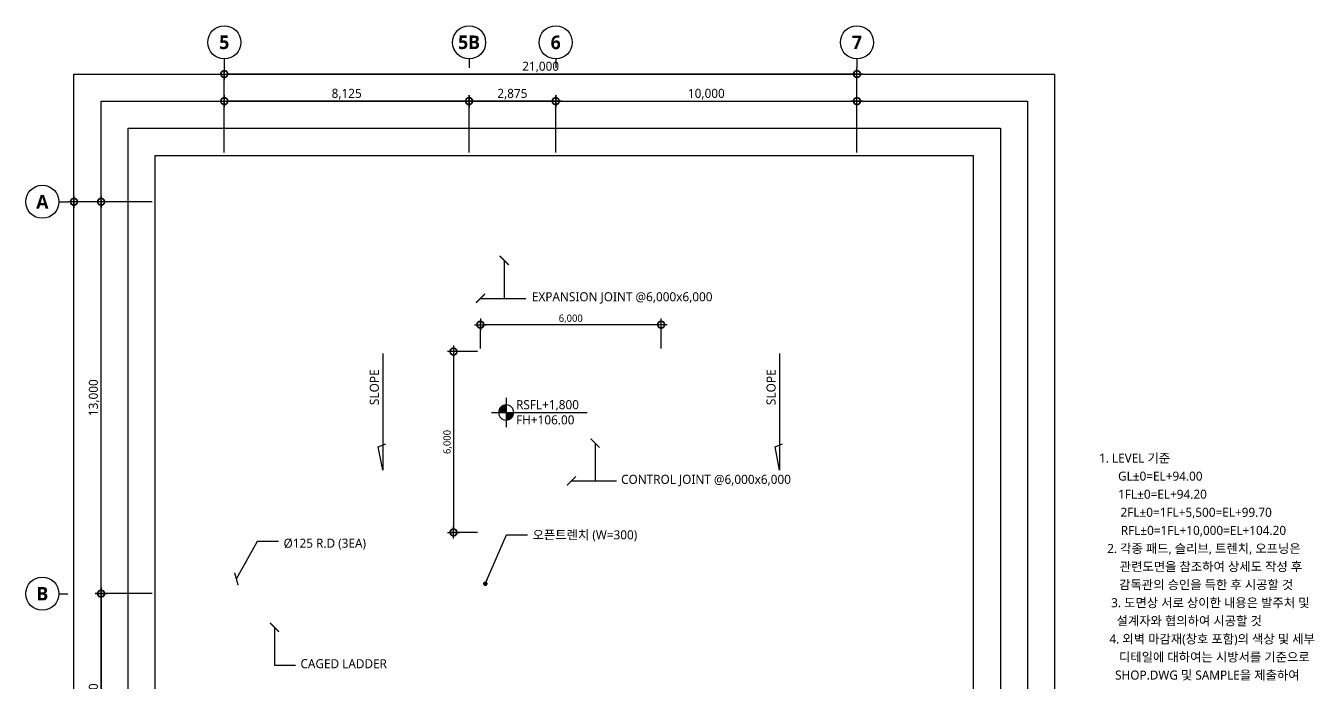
# Model space of a CAD drawing. Header units: millimetres. Extents: x 6046 to 249480, y 2179 to 57100.
# Drawn here: x 206500 to 249268, y 35323 to 57100 of the extents above; entities that cross this region are included whole.
import ezdxf
from ezdxf.enums import TextEntityAlignment as Align

# ---------------------------------------------------------------- set-up
doc = ezdxf.new("R2010")
doc.units = ezdxf.units.MM
doc.header["$LTSCALE"] = 100
doc.layers.get('DEFPOINTS').update_dxf_attribs({"color": 137})
for name, color, linetype in [('3TXT', 3, 'Continuous'), ('DIM', 7, 'Continuous'), ('DIM1', 7, 'Continuous'), ('SYM', 6, 'Continuous'), ('SYM-BUB', 3, 'Continuous'), ('SYM-LEAD', 6, 'Continuous'), ('SYM-LEVEL', 7, 'Continuous'), ('TEXT', 3, 'Continuous')]:
    doc.layers.add(name, color=color, linetype=linetype)
doc.layers.add('TEMP', color=171, linetype='Continuous', plot=False)
doc.styles.add('스타일1', font='malgun.ttf')
doc.styles.add('스타일2', font='malgunbd.ttf')
doc.dimstyles.new('DIM-QD 1', dxfattribs={"dimtxt": 3, "dimasz": 1.5, "dimexe": 1, "dimexo": 0, "dimgap": 1, "dimtad": 1, "dimdec": 3, "dimdsep": 46, "dimlunit": 6, "dimtxsty": '스타일1', "dimblk1": 'ARCHTICK', "dimblk2": 'ARCHTICK', "dimsah": 1, "dimcen": 0, "dimclrd": 256, "dimclre": 256, "dimclrt": 3, "dimazin": 2, "dimtfac": 1, "dimtdec": 3, "dimtix": 1, "dimtmove": 2, "dimatfit": 3, "dimldrblk": 'ARCHTICK', "dimfxl": 1, "dimtolj": 1, "dimtzin": 0, "dimarcsym": 0})
doc.dimstyles.new('GAUN-100', dxfattribs={"dimscale": 100, "dimtxt": 3, "dimasz": 1, "dimexe": 1, "dimexo": 1, "dimgap": 0.5, "dimtad": 1, "dimdec": 0, "dimzin": 1, "dimdsep": 46, "dimlunit": 6, "dimtxsty": '스타일1', "dimblk": 'GAUN-DOT', "dimcen": -2, "dimdle": 2, "dimclrd": 256, "dimclre": 256, "dimclrt": 3, "dimadec": 0, "dimazin": 0, "dimtfac": 1, "dimtdec": 0, "dimtix": 1, "dimtmove": 2, "dimatfit": 3, "dimldrblk": 'DOTSMALL', "dimfxl": 1, "dimtolj": 1, "dimtzin": 1, "dimarcsym": 0})
doc.dimstyles.new('GAUN-100-I', dxfattribs={"dimscale": 100, "dimtxt": 2.4, "dimasz": 1, "dimexe": 1, "dimexo": 1, "dimgap": 0.5, "dimtad": 1, "dimdec": 0, "dimzin": 1, "dimdsep": 46, "dimlunit": 6, "dimtxsty": '스타일1', "dimblk": 'GAUN-DOT', "dimcen": -2, "dimdle": 2, "dimclrd": 256, "dimclre": 256, "dimclrt": 4, "dimadec": 0, "dimazin": 0, "dimtfac": 1, "dimtdec": 0, "dimtix": 1, "dimtmove": 2, "dimatfit": 3, "dimldrblk": 'DOTSMALL', "dimfxl": 1, "dimtolj": 1, "dimtzin": 1, "dimarcsym": 0})

# ---------------------------------------------------------------- blocks, each defined once
blk = doc.blocks.new('NEW_BUB')
at = {"layer": 'SYM-BUB', "color": 6}
blk.add_line((0, 3), (0, 0), dxfattribs=at)
blk.add_circle((0, 8.5), 5.5, dxfattribs=at)
at = {"layer": 'SYM-BUB', "color": 3, "style": '스타일2'}
blk.add_attdef('X', text='', height=4.5, dxfattribs=at).set_placement((0, 8.5), align=Align.MIDDLE)
blk = doc.blocks.new('GAUN-DOT')
at = {"linetype": 'ByBlock'}
for p, q in [((2, 0), (-2, 0)), ((0, -2), (0, 2))]:
    blk.add_line(p, q, dxfattribs=at)
at = {"const_width": 2.25}
blk.add_lwpolyline([(0, 0.28125, 1), (0, -0.28125, 1)], format="xyb", close=True, dxfattribs=at)
blk = doc.blocks.new('*D42')
at = {"layer": 'DEFPOINTS', "color": 0, "transparency": 16777216}
for p in [(213090, 55500), (213090, 52800), (234090, 52800)]:
    blk.add_point(p, dxfattribs=at)
at = {"layer": 'DIM', "lineweight": -2, "transparency": 16777216}
for p, q in [((213090, 52900), (213090, 55600)), ((234090, 52900), (234090, 55600)), ((233990, 55500), (213190, 55500))]:
    blk.add_line(p, q, dxfattribs=at)
at = {"layer": 'DIM', "lineweight": -2, "transparency": 16777216, "xscale": 100, "yscale": 100, "zscale": 100, "rotation": 180}
blk.add_blockref('GAUN-DOT', (213090, 55500), dxfattribs=at)
at = {"layer": 'DIM', "lineweight": -2, "transparency": 16777216, "xscale": 100, "yscale": 100, "zscale": 100}
blk.add_blockref('GAUN-DOT', (234090, 55500), dxfattribs=at)
at = {"layer": 'DIM', "color": 3, "transparency": 16777216, "insert": (223590, 55731), "char_height": 300, "attachment_point": 5, "style": '스타일1'}
blk.add_mtext('\\A1;21,000', dxfattribs=at)
blk = doc.blocks.new('_DotSmall')
at = {"color": 0, "linetype": 'ByBlock', "const_width": 0.5}
blk.add_lwpolyline([(-0.0625, 0, 1), (0.0625, 0, 1)], format="xyb", close=True, dxfattribs=at)
blk = doc.blocks.new('*D44')
at = {"layer": 'DEFPOINTS', "color": 0, "transparency": 16777216}
for p in [(208100, 51262), (210800, 51262), (210800, 8262)]:
    blk.add_point(p, dxfattribs=at)
at = {"layer": 'DIM', "lineweight": -2, "transparency": 16777216}
for p, q in [((210700, 51262), (208000, 51262)), ((208100, 8362), (208100, 51162)), ((210700, 8262), (208000, 8262))]:
    blk.add_line(p, q, dxfattribs=at)
at = {"layer": 'DIM', "lineweight": -2, "transparency": 16777216, "xscale": 100, "yscale": 100, "zscale": 100}
for p, rotation in [((208100, 51262), 90), ((208100, 8262), 270)]:
    blk.add_blockref('GAUN-DOT', p, dxfattribs=dict(at, rotation=rotation))
at = {"layer": 'DIM', "color": 3, "transparency": 16777216, "insert": (207870, 29762), "char_height": 300, "attachment_point": 5, "rotation": 90, "style": '스타일1'}
blk.add_mtext('\\A1;43,000', dxfattribs=at)
blk = doc.blocks.new('*D45')
at = {"layer": 'DEFPOINTS', "color": 0, "transparency": 16777216}
for p in [(209000, 51262), (210800, 51262), (210800, 38262)]:
    blk.add_point(p, dxfattribs=at)
at = {"layer": 'DIM', "lineweight": -2, "transparency": 16777216}
for p, q in [((210700, 51262), (208900, 51262)), ((209000, 38362), (209000, 51162)), ((210700, 38262), (208900, 38262))]:
    blk.add_line(p, q, dxfattribs=at)
at = {"layer": 'DIM', "lineweight": -2, "transparency": 16777216, "xscale": 100, "yscale": 100, "zscale": 100}
for p, rotation in [((209000, 51262), 90), ((209000, 38262), 270)]:
    blk.add_blockref('GAUN-DOT', p, dxfattribs=dict(at, rotation=rotation))
at = {"layer": 'DIM', "color": 3, "transparency": 16777216, "insert": (208769, 44762), "char_height": 300, "attachment_point": 5, "rotation": 90, "style": '스타일1'}
blk.add_mtext('\\A1;13,000', dxfattribs=at)
blk = doc.blocks.new('SLOPE1')
at = {"layer": 'SYM', "color": 6}
blk.add_lwpolyline([(17.46, 0), (-21.25, 0), (-13.49, 1.5), (-12.55, -1)], dxfattribs=at)
at = {"layer": 'SYM', "color": 3, "style": '스타일1'}
blk.add_attdef('SLOPE:1/100', (-11.99, 1.33), '', height=3, dxfattribs=at)
blk = doc.blocks.new('*D222')
at = {"layer": 'DEFPOINTS', "color": 0, "transparency": 16777216}
for p in [(221590, 47184), (221590, 46292), (227590, 46292)]:
    blk.add_point(p, dxfattribs=at)
at = {"layer": 'DIM1', "lineweight": -2, "transparency": 16777216}
for p, q in [((221590, 46392), (221590, 47284)), ((227490, 47184), (221690, 47184)), ((227590, 46392), (227590, 47284))]:
    blk.add_line(p, q, dxfattribs=at)
at = {"layer": 'DIM1', "lineweight": -2, "transparency": 16777216, "xscale": 100, "yscale": 100, "zscale": 100, "rotation": 180}
blk.add_blockref('GAUN-DOT', (221590, 47184), dxfattribs=at)
at = {"layer": 'DIM1', "lineweight": -2, "transparency": 16777216, "xscale": 100, "yscale": 100, "zscale": 100}
blk.add_blockref('GAUN-DOT', (227590, 47184), dxfattribs=at)
at = {"layer": 'DIM1', "color": 4, "transparency": 16777216, "insert": (224590, 47378), "char_height": 240, "attachment_point": 5, "style": '스타일1'}
blk.add_mtext('\\A1;6,000', dxfattribs=at)
blk = doc.blocks.new('*D223')
at = {"layer": 'DEFPOINTS', "color": 0, "transparency": 16777216}
for p in [(221590, 46292), (220698, 40292), (221590, 40292)]:
    blk.add_point(p, dxfattribs=at)
at = {"layer": 'DIM1', "lineweight": -2, "transparency": 16777216}
for p, q in [((221490, 46292), (220598, 46292)), ((220698, 46192), (220698, 40392)), ((221490, 40292), (220598, 40292))]:
    blk.add_line(p, q, dxfattribs=at)
at = {"layer": 'DIM1', "lineweight": -2, "transparency": 16777216, "xscale": 100, "yscale": 100, "zscale": 100}
for p, rotation in [((220698, 46292), 90), ((220698, 40292), 270)]:
    blk.add_blockref('GAUN-DOT', p, dxfattribs=dict(at, rotation=rotation))
at = {"layer": 'DIM1', "color": 4, "transparency": 16777216, "insert": (220504, 43292), "char_height": 240, "attachment_point": 5, "rotation": 90, "style": '스타일1'}
blk.add_mtext('\\A1;6,000', dxfattribs=at)
blk = doc.blocks.new('_ARCHTICK')
at = {"color": 0, "linetype": 'ByBlock', "const_width": 0.15}
blk.add_lwpolyline([(-0.5, -0.5), (0.5, 0.5)], dxfattribs=at)
blk = doc.blocks.new('*D320')
at = {"layer": 'DEFPOINTS', "color": 0, "transparency": 16777216}
for p in [(210800, 38262), (209000, 31312), (210800, 31312)]:
    blk.add_point(p, dxfattribs=at)
at = {"layer": 'DIM', "lineweight": -2, "transparency": 16777216}
for p, q in [((210700, 38262), (208900, 38262)), ((209000, 38162), (209000, 31412)), ((210700, 31312), (208900, 31312))]:
    blk.add_line(p, q, dxfattribs=at)
at = {"layer": 'DIM', "lineweight": -2, "transparency": 16777216, "xscale": 100, "yscale": 100, "zscale": 100}
for p, rotation in [((209000, 38262), 90), ((209000, 31312), 270)]:
    blk.add_blockref('GAUN-DOT', p, dxfattribs=dict(at, rotation=rotation))
at = {"layer": 'DIM', "color": 3, "transparency": 16777216, "insert": (208770, 34787), "char_height": 300, "attachment_point": 5, "rotation": 90, "style": '스타일1'}
blk.add_mtext('\\A1;6,950', dxfattribs=at)
blk = doc.blocks.new('*D326')
at = {"layer": 'DEFPOINTS', "color": 0, "transparency": 16777216}
for p in [(221215, 54600), (221215, 52800), (224090, 52800)]:
    blk.add_point(p, dxfattribs=at)
at = {"layer": 'DIM', "lineweight": -2, "transparency": 16777216}
for p, q in [((221215, 52900), (221215, 54700)), ((223990, 54600), (221315, 54600)), ((224090, 52900), (224090, 54700))]:
    blk.add_line(p, q, dxfattribs=at)
at = {"layer": 'DIM', "lineweight": -2, "transparency": 16777216, "xscale": 100, "yscale": 100, "zscale": 100, "rotation": 180}
blk.add_blockref('GAUN-DOT', (221215, 54600), dxfattribs=at)
at = {"layer": 'DIM', "lineweight": -2, "transparency": 16777216, "xscale": 100, "yscale": 100, "zscale": 100}
blk.add_blockref('GAUN-DOT', (224090, 54600), dxfattribs=at)
at = {"layer": 'DIM', "color": 3, "transparency": 16777216, "insert": (222652, 54830), "char_height": 300, "attachment_point": 5, "style": '스타일1'}
blk.add_mtext('\\A1;2,875', dxfattribs=at)
blk = doc.blocks.new('*D327')
at = {"layer": 'DEFPOINTS', "color": 0, "transparency": 16777216}
for p in [(213090, 54600), (213090, 52800), (221215, 52800)]:
    blk.add_point(p, dxfattribs=at)
at = {"layer": 'DIM', "lineweight": -2, "transparency": 16777216}
for p, q in [((213090, 52900), (213090, 54700)), ((221115, 54600), (213190, 54600)), ((221215, 52900), (221215, 54700))]:
    blk.add_line(p, q, dxfattribs=at)
at = {"layer": 'DIM', "lineweight": -2, "transparency": 16777216, "xscale": 100, "yscale": 100, "zscale": 100, "rotation": 180}
blk.add_blockref('GAUN-DOT', (213090, 54600), dxfattribs=at)
at = {"layer": 'DIM', "lineweight": -2, "transparency": 16777216, "xscale": 100, "yscale": 100, "zscale": 100}
blk.add_blockref('GAUN-DOT', (221215, 54600), dxfattribs=at)
at = {"layer": 'DIM', "color": 3, "transparency": 16777216, "insert": (217152, 54831), "char_height": 300, "attachment_point": 5, "style": '스타일1'}
blk.add_mtext('\\A1;8,125', dxfattribs=at)
blk = doc.blocks.new('*D328')
at = {"layer": 'DEFPOINTS', "color": 0, "transparency": 16777216}
for p in [(234090, 54600), (224090, 52800), (234090, 52800)]:
    blk.add_point(p, dxfattribs=at)
at = {"layer": 'DIM', "lineweight": -2, "transparency": 16777216}
for p, q in [((224090, 52900), (224090, 54700)), ((224190, 54600), (233990, 54600)), ((234090, 52900), (234090, 54700))]:
    blk.add_line(p, q, dxfattribs=at)
at = {"layer": 'DIM', "lineweight": -2, "transparency": 16777216, "xscale": 100, "yscale": 100, "zscale": 100, "rotation": 180}
blk.add_blockref('GAUN-DOT', (224090, 54600), dxfattribs=at)
at = {"layer": 'DIM', "lineweight": -2, "transparency": 16777216, "xscale": 100, "yscale": 100, "zscale": 100}
blk.add_blockref('GAUN-DOT', (234090, 54600), dxfattribs=at)
at = {"layer": 'DIM', "color": 3, "transparency": 16777216, "insert": (229090, 54831), "char_height": 300, "attachment_point": 5, "style": '스타일1'}
blk.add_mtext('\\A1;10,000', dxfattribs=at)
blk = doc.blocks.new('LEVEL1')
at = {"layer": 'SYM-LEVEL'}
h = blk.add_hatch(color=6, dxfattribs=at)
edge = h.paths.add_edge_path()
edge.add_ellipse((4.87, 0), major_axis=(1.77, 1.77), ratio=1, start_angle=405, end_angle=495)
edge.add_line((2.37, 0), (4.87, 0))
edge.add_line((4.87, 0), (4.87, 2.5))
edge = h.paths.add_edge_path()
edge.add_ellipse((4.87, 0), major_axis=(1.77, 1.77), ratio=1, start_angle=225, end_angle=315)
edge.add_line((7.37, 0), (4.87, 0))
edge.add_line((4.87, 0), (4.87, -2.5))
at = {"layer": 'SYM-LEVEL', "color": 6}
for p, q in [((4.87, 4.87), (4.87, -4.87)), ((0, 0), (9.74, 0)), ((9.07, 0), (31.8, 0))]:
    blk.add_line(p, q, dxfattribs=at)
blk.add_ellipse((4.87, 0), major_axis=(1.77, 1.77), ratio=1, start_param=5.497787, end_param=11.780972, dxfattribs=at)
at = {"layer": 'SYM-LEVEL', "color": 3, "style": '스타일1'}
for tag, p in [('1층-바닥마감', (8.16, 1.11)), ('EL-+100', (8.16, -3.93))]:
    blk.add_attdef(tag, p, '', height=3, dxfattribs=at)

msp = doc.modelspace()

# ---------------------------------------------------------------- linework, layer by layer
at = {"layer": 'TEMP'}
for points in [[(208100, 55500), (240650, 55500), (240650, 3900), (208100, 3900)], [(209000, 54600), (239750, 54600), (239750, 4800), (209000, 4800)], [(209900, 53700), (238850, 53700), (238850, 5700), (209900, 5700)], [(210800, 52800), (237950, 52800), (237950, 6600), (210800, 6600)], [(210800, 52800), (237950, 52800), (237950, 6600), (210800, 6600)]]:
    msp.add_lwpolyline(points, close=True, dxfattribs=at)

# ---------------------------------------------------------------- block references
at = {"layer": 'SYM'}
ref = msp.add_blockref('SLOPE1', (218352.4, 44484.6), dxfattribs=dict(at, xscale=100, yscale=100, zscale=100, rotation=90))
ref.add_attrib('SLOPE:1/100', 'SLOPE', (218219.8, 44513.7, -0.5), dxfattribs={"color": 3, "height": 300, "rotation": 90, "style": '스타일1', "width": 1.01})
ref = msp.add_blockref('SLOPE1', (231520.4, 44484.6), dxfattribs=dict(at, xscale=100, yscale=100, zscale=100, rotation=90))
ref.add_attrib('SLOPE:1/100', 'SLOPE', (231387.8, 44513.7, -0.5), dxfattribs={"color": 3, "height": 300, "rotation": 90, "style": '스타일1', "width": 1.01})
at = {"layer": 'SYM-BUB', "xscale": 100, "yscale": 100, "zscale": 100}
for p, values in [((213089.6, 55700), {'X': '5'}), ((221214.6, 55700), {'X': '5B'}), ((224089.6, 55700), {'X': '6'}), ((234089.6, 55700), {'X': '7'})]:
    msp.add_blockref('NEW_BUB', p, dxfattribs=at).add_auto_attribs(values)
at = {"layer": 'SYM-BUB'}
ref = msp.add_blockref('NEW_BUB', (207900, 51262.2), dxfattribs=dict(at, xscale=100, yscale=100, zscale=100, rotation=90))
ref.add_attrib('X', 'A', dxfattribs={"color": 3, "height": 450, "style": '스타일2'}).set_placement((207050, 51262.2), align=Align.MIDDLE)
ref = msp.add_blockref('NEW_BUB', (207900, 38259.1), dxfattribs=dict(at, xscale=100, yscale=100, zscale=100, rotation=90))
ref.add_attrib('X', 'B', dxfattribs={"color": 3, "height": 450, "style": '스타일2'}).set_placement((207050, 38259.1), align=Align.MIDDLE)
at = {"layer": 'SYM-LEVEL', "xscale": 100, "yscale": 100, "zscale": 100}
msp.add_blockref('LEVEL1', (221958.2, 44269.4), dxfattribs=at).add_auto_attribs({'EL-+100': 'FH+106.00', '1층-바닥마감': 'RSFL+1,800'})

# ---------------------------------------------------------------- texts
at = {"layer": '3TXT', "style": '스타일1'}
for s, p in [('1. LEVEL 기준', (243305.3, 42759.5)), ('   GL±0=EL+94.00', (244006.2, 42159.5)), ('   1FL±0=EL+94.20', (244078.8, 41559.5)), ('   2FL±0=1FL+5,500=EL+99.70', (245195.8, 40959.5)), ('   RFL±0=1FL+10,000=EL+104.20', (245438, 40359.5)), ('2. 각종 패드, 슬리브, 트렌치, 오프닝은', (245606.6, 39759.5)), ('   관련도면을 참조하여 상세도 작성 후 ', (245737.9, 39159.5)), ('   감독관의 승인을 득한 후 시공할 것', (245529.2, 38559.5)), ('3. 도면상 서로 상이한 내용은 발주처 및   ', (245971.9, 37959.5)), ('   설계자와 협의하여 시공할 것', (244965.1, 37359.5)), ('4. 외벽 마감재(창호 포함)의 색상 및 세부', (245878.9, 36759.5)), ('   디테일에 대하여는 시방서를 기준으로', (245799.9, 36159.5)), ('   SHOP.DWG 및 SAMPLE을 제출하여', (245568, 35559.5))]:
    msp.add_text(s, height=300, dxfattribs=at).set_placement(p, align=Align.MIDDLE_CENTER)
at = {"layer": 'TEXT', "color": 3, "style": '스타일1'}
for s, p in [('EXPANSION JOINT @6,000x6,000 ', (223299.7, 47960.6)), ('CONTROL JOINT @6,000x6,000 ', (226260.6, 41902.8)), ('오픈트렌치 (W=300)', (223322, 40062)), ('%%C125 R.D (3EA)', (215057.8, 39784.1)), ('CAGED LADDER  ', (215618.2, 35787.2))]:
    msp.add_text(s, height=300, dxfattribs=at).set_placement(p)

# ---------------------------------------------------------------- dimensions: what is measured, and where the dimension line sits
at = {"layer": 'DIM'}
for base, p1, p2, picture, middle in [((213089.6, 55500), (234089.6, 52800), (213089.6, 52800), '*D42', (223589.6, 55731)), ((213089.6, 54600), (221214.6, 52800), (213089.6, 52800), '*D327', (217152.1, 54831)), ((221214.6, 54600), (224089.6, 52800), (221214.6, 52800), '*D326', (222652.1, 54830.2))]:
    dim = msp.add_linear_dim(base=base, p1=p1, p2=p2, dimstyle='GAUN-100', dxfattribs=at)
    dim.commit()
    dim.dimension.update_dxf_attribs({"geometry": picture, "text_midpoint": middle})
for base, p1, p2, angle, picture, middle in [((234089.6, 54600), (224089.6, 52800), (234089.6, 52800), 180, '*D328', (229089.6, 54831)), ((208100, 51262.2), (210800, 8262.2), (210800, 51262.2), 270, '*D44', (207869.8, 29762.2)), ((209000, 51262.2), (210800, 38262.2), (210800, 51262.2), 270, '*D45', (208769, 44762.2)), ((209000, 31312.2), (210800, 38262.2), (210800, 31312.2), 90, '*D320', (208769.8, 34787.2))]:
    dim = msp.add_linear_dim(base=base, p1=p1, p2=p2, angle=angle, dimstyle='GAUN-100', dxfattribs=at)
    dim.commit()
    dim.dimension.update_dxf_attribs({"geometry": picture, "text_midpoint": middle})
at = {"layer": 'DIM1'}
for base, p1, p2, angle, picture, middle in [((221589.6, 47184.1), (227589.6, 46292.2), (221589.6, 46292.2), 180, '*D222', (224589.6, 47378.2)), ((220697.8, 40292.2), (221589.6, 46292.2), (221589.6, 40292.2), 270, '*D223', (220503.6, 43292.2))]:
    dim = msp.add_linear_dim(base=base, p1=p1, p2=p2, angle=angle, dimstyle='GAUN-100-I', dxfattribs=at)
    dim.commit()
    dim.dimension.update_dxf_attribs({"geometry": picture, "text_midpoint": middle})

# ---------------------------------------------------------------- leaders
at = {"layer": 'SYM-LEAD'}
for points, override in [([(222381.2, 49315.5), (222381.2, 48057), (223081.2, 48057)], {"dimscale": 200, "dimasz": 1.5, "dimtad": 0, "dimclrd": 6}), ([(221594.2, 48057), (223081.2, 48057), (223094.2, 48057)], {"dimscale": 200, "dimasz": 1.5, "dimtad": 0, "dimclrd": 6}), ([(225396.6, 43257.7), (225396.6, 41999.2), (226096.6, 41999.2)], {"dimscale": 200, "dimasz": 1.5, "dimtad": 0, "dimclrd": 6}), ([(224609.6, 41999.2), (226096.6, 41999.2), (226109.6, 41999.2)], {"dimscale": 200, "dimasz": 1.5, "dimtad": 0, "dimclrd": 6}), ([(221754.1, 38588.3), (222458.1, 40214.4), (223158.1, 40214.4)], {"dimscale": 100, "dimtad": 0, "dimclrd": 6, "dimldrblk": 'DOT'}), ([(213489.9, 38748.9), (214193.9, 40007.4), (214893.9, 40007.4)], {"dimscale": 200, "dimasz": 1.5, "dimtad": 0, "dimclrd": 6}), ([(214754.2, 37142.2), (214754.2, 35883.7), (215454.2, 35883.7)], {"dimscale": 200, "dimasz": 1.5, "dimtad": 0, "dimclrd": 6})]:
    msp.add_leader(points, dimstyle='DIM-QD 1', override=override, dxfattribs=at)

doc.saveas('drawing.dxf')
